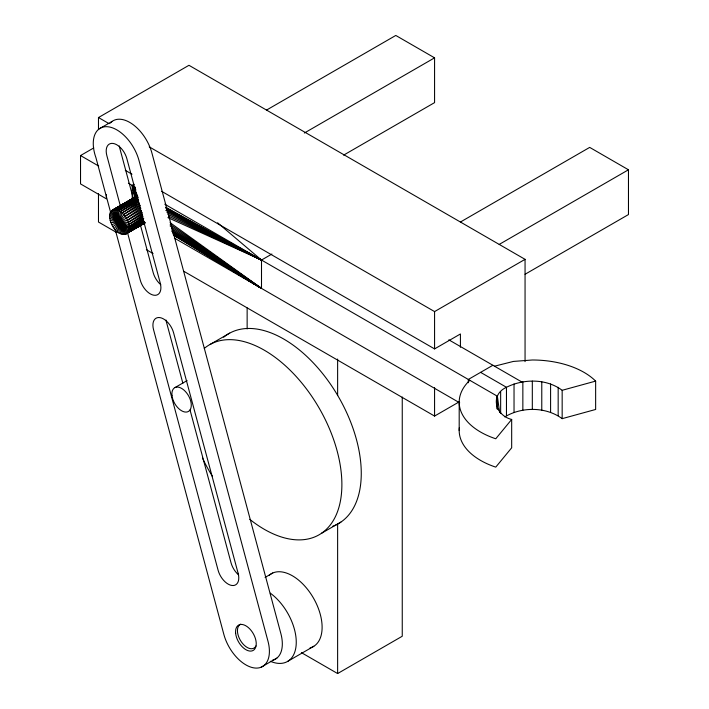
<?xml version="1.0" encoding="UTF-8"?>
<svg xmlns="http://www.w3.org/2000/svg" width="709" height="709" viewBox="0 0 709 709"><rect width="100%" height="100%" fill="white"/><g stroke="black" fill="none" stroke-linecap="round" stroke-linejoin="round"><path stroke-width="1.06" d="M145.46 222.706L125.076 234.307L122.152 234.324L118.899 232.924L118.899 210.555L137.741 198.405M118.899 232.924C111.499 229.583 103.053 208.145 117.269 209.855C125.475 213.258 133.177 226.136 126.308 233.766L112.908 209.873L136.846 196.056M138.477 199.77L120.539 211.583L119.307 221.979L117.269 231.746M504.799 416.892C521.815 406.611 545.992 406.665 562.166 418.656L595.64 409.465L595.64 381.105L562.166 390.296C546.462 378.5 523.623 378.668 506.465 387.282C489.52 395.046 495.52 415.571 511.676 419.444L511.676 447.804L495.751 467.134A73.124 42.221 0 0 1 459.379 427.571M138.317 202.074L122.152 212.913L119.307 221.979L115.691 230.274M138.991 204.103L123.676 214.499L119.307 221.979L114.229 228.573M511.676 419.444L495.751 438.774A73.124 42.221 0 0 1 468.986 381.105L469.943 380.378M140.471 205.77L125.076 216.307L119.307 221.979L112.908 226.685M111.765 224.656L119.307 221.979L126.308 218.275L140.896 208.26M110.843 222.555L119.307 221.979L127.345 220.348L141.525 210.635M110.17 220.428L119.307 221.979L128.143 222.466L142.456 212.727M109.753 218.354L119.307 221.979L128.692 224.576L142.252 215.447M109.753 214.57L119.307 221.979L128.967 226.605L142.669 217.521M110.17 212.975L128.692 230.212L143.626 220.712M122.152 234.324L117.269 209.855L137.812 196.925M112.758 210.529L110.843 211.628L128.143 231.692L144.53 221.509M109.611 216.378L129.003 227.571L143.759 218.496M123.676 234.493L115.691 209.501L137.262 196.304M112.908 209.873L137.617 195.666L111.765 210.591L127.345 232.88L143.883 222.874M144.689 223.105L125.076 234.307L114.229 209.51L136.872 196.074M126.308 233.766L144.849 222.865M98.48 129.614L98.48 117.543L188.966 65.299L525.059 259.343L525.059 361.625M99.233 128.843L112.155 121.381M106.385 194.479L106.385 198.839L80.534 183.915L80.534 155.555L93.756 147.924M132.237 198.502L132.237 185.412L134.125 184.322M266.522 110.081L395.79 35.45L434.573 57.837L434.573 102.619L343.608 155.138M114.229 209.51L137.209 196.242M114.681 209.421L117.552 207.764M119.467 206.656L121.381 205.548M124.252 203.891L126.167 202.783M128.081 201.684L129.995 200.576M132.867 198.919L134.781 197.811M115.691 209.501L137.714 196.792M117.269 209.855L138.335 197.696M118.899 210.555L138.051 199.495M120.539 211.583L138.734 201.081M122.152 212.913L139.381 202.96M123.676 214.499L139.957 205.105M125.076 216.307L140.4 207.462M126.308 218.275L140.674 209.979M127.345 220.348L141.703 212.053M128.143 222.466L142.509 214.171M128.692 224.576L143.058 216.28M128.967 226.605L143.333 218.31M143.333 220.215L128.967 228.502L119.307 221.979L120.539 233.793M128.692 230.212L144.016 221.368M128.143 231.692L144.423 222.289M127.345 232.88L144.574 222.936M125.076 234.307L144.228 223.246M304.347 133.026L434.573 57.837M271.893 254.044L261.506 260.043L167.909 217.61M210.272 344.344L229.663 333.141M460.425 222.023L589.693 147.392L628.466 169.788L628.466 214.561L525.059 274.268M175.096 387.513L187.096 380.582M499.207 244.419L628.466 169.788M149.227 146.843L434.573 311.588L525.059 259.343M161.679 191.341L434.573 348.899L460.425 333.974L460.425 347.242M492.888 365.268L468.33 379.448L468.33 382.718M183.702 271.228L434.573 416.068L459.335 401.773M321.461 533.319L340.852 522.125M265.077 577.427L272.735 573.005M261.036 667.258L276.847 658.12M287.987 661.187L313.839 646.262M301.431 652.652L337.626 673.55L402.251 636.239L402.251 397.031M111.765 210.591L130.943 199.911M132.867 198.839L134.781 197.776M134.949 228.236L144.352 223.025M129.003 227.571L143.351 219.799M110.843 211.628L112.784 210.591M114.716 209.545L116.657 208.499M494.501 366.198L513.387 361.43L532.317 359.995A73.124 42.221 0 0 1 595.64 381.105M168.538 216.245L261.506 260.043L261.506 288.403L173.758 235.397M167.936 214.348L261.506 260.043L217.592 222.794M166.978 212.372L261.506 260.043L165.738 207.312M165.826 210.431L261.506 260.043L165.463 207.533M166.588 209.687L261.506 260.043L166.083 208.517M98.48 117.543L109.009 123.623M448.841 339.841L521.939 382.045M480.605 372.358L506.465 387.282L506.465 415.642M125.289 170.337L131.989 174.21M80.534 155.555L98.719 166.057M128.409 183.197L135.109 187.07M164.789 204.201L497.372 396.225L499.606 412.443M174.37 238.091L459.707 402.836M116.675 232.534L98.48 222.032L98.48 193.495M146.355 249.665L153.055 253.538M173.537 234.918L261.506 288.403L170.063 222.644M173.049 234.032L261.506 288.403L170.195 224.354M172.482 232.836L261.506 288.403L170.089 225.914M171.791 231.32L261.506 288.403L171.454 228.395M171.711 230L261.506 288.403M135.127 197.607L132.237 185.412L134.737 187.398L132.237 185.412L134.825 198.245M135.703 196.996L132.237 185.412L135.348 188.133M136.695 196.703L132.237 185.412L135.339 188.461M137.129 194.736L132.237 185.412L135.8 189.578M132.237 185.412L135.791 190.615M132.902 197.084L119.786 148.199A15.084 8.712 60 0 1 119.307 145.957M140.32 224.709L153.153 272.531A15.084 8.703 60 0 0 160.757 284.69M182.851 383.206L166.5 322.285A15.084 8.703 60 0 1 166.03 320.051M190.021 409.926L231.028 562.778A15.084 8.703 60 0 0 238.641 574.928M120.264 205.61L106.864 155.661A15.084 8.712 60 0 1 113.183 143.448A15.084 8.712 60 0 1 126.884 158.745L160.252 283.077A15.084 8.703 60 0 1 153.906 295.219A15.084 8.703 60 0 1 140.222 279.993L127.39 232.171M110.817 213.117L95.91 157.575A33.358 19.258 60 0 1 107.387 126.716A33.358 19.258 60 0 1 139.035 160.642L268.064 641.521A33.234 19.187 60 0 1 253.99 667.905A33.234 19.187 60 0 1 223.938 634.732L115.115 229.14M562.166 390.296L562.166 418.656M558.169 387.282L558.169 415.642M550.592 383.932L550.592 412.292M541.773 381.823L541.773 410.183M532.317 381.105L532.317 409.465M522.852 381.823L522.852 410.183M514.034 383.932L514.034 412.292M500.651 391.66L500.651 413.471M497.372 396.225L497.372 409.306M497 396.748L497 408.747M459.193 402.216L459.193 430.576M434.573 311.588L434.573 348.899M434.573 387.531L434.573 416.068M337.626 359.038L337.626 395.578M337.626 524.048L337.626 673.55M247.14 307.901L247.14 328.941M223.672 337.218A109.682 63.331 60 0 1 338.663 397.111A109.682 63.331 60 0 1 332.565 526.344M204.281 348.411A109.682 63.331 60 0 1 302.849 384.287A109.682 63.331 60 0 1 337.067 512.829A109.682 63.331 60 0 1 249.79 519.351M212.425 476.359A109.682 63.331 60 0 1 202.455 458.067M272.345 660.301A33.234 19.187 60 0 0 280.986 634.059L151.956 153.179A33.358 19.258 60 0 0 132.725 124.341A33.358 19.258 60 0 0 110.285 123.074M269.243 575.194A42.044 24.274 60 0 1 291.115 575.088L292.383 575.779A42.044 24.274 60 0 1 320.619 615.669A42.044 24.274 60 0 1 310.055 647.92M270.306 593.167A42.044 24.274 60 0 1 296.256 642.203A42.044 24.274 60 0 1 270.306 661.275M255.967 645.943A13.71 7.914 60 0 1 241.37 641.902A13.71 7.914 60 0 1 240.732 624.133M238.127 573.324L173.599 332.831A15.084 8.703 60 0 0 159.915 317.605A15.084 8.703 60 0 0 153.569 329.747L218.097 570.24A15.084 8.703 60 0 0 231.781 585.457A15.084 8.703 60 0 0 238.127 573.324M171.968 395.418A13.71 7.914 60 0 0 187.451 411.876A13.71 7.914 60 0 0 185.341 391.421A13.71 7.914 60 0 0 171.968 395.418M235.645 633.323A14.623 8.446 60 0 0 252.147 650.88A14.623 8.446 60 0 0 249.914 629.069A14.623 8.446 60 0 0 235.645 633.323"/></g></svg>
